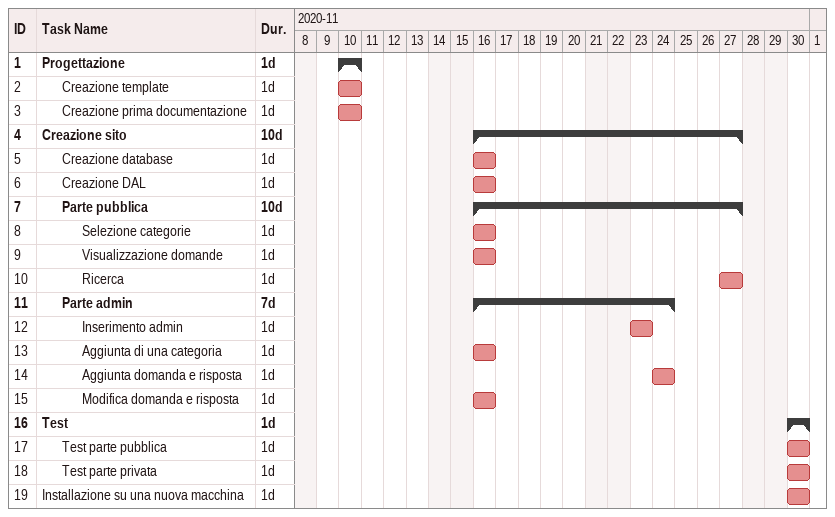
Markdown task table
| ID | Level | Task | Duration | Start | Finish |
|---|---|---|---|---|---|
| 1 | 1 | **Progettazione** | 1d | 2020-11-10 | 2020-11-10 |
| 2 | 2 | Creazione template | 1d | 2020-11-10 | 2020-11-10 |
| 3 | 2 | Creazione prima documentazione | 1d | 2020-11-10 | 2020-11-10 |
| 4 | 1 | **Creazione sito** | 10d | 2020-11-16 | 2020-11-27 |
| 5 | 2 | Creazione database | 1d | 2020-11-16 | 2020-11-16 |
| 6 | 2 | Creazione DAL | 1d | 2020-11-16 | 2020-11-16 |
| 7 | 2 | **Parte pubblica** | 10d | 2020-11-16 | 2020-11-27 |
| 8 | 3 | Selezione categorie | 1d | 2020-11-16 | 2020-11-16 |
| 9 | 3 | Visualizzazione domande | 1d | 2020-11-16 | 2020-11-16 |
| 10 | 3 | Ricerca | 1d | 2020-11-27 | 2020-11-27 |
| 11 | 2 | **Parte admin** | 7d | 2020-11-16 | 2020-11-24 |
| 12 | 3 | Inserimento admin | 1d | 2020-11-23 | 2020-11-23 |
| 13 | 3 | Aggiunta di una categoria | 1d | 2020-11-16 | 2020-11-16 |
| 14 | 3 | Aggiunta domanda e risposta | 1d | 2020-11-24 | 2020-11-24 |
| 15 | 3 | Modifica domanda e risposta | 1d | 2020-11-16 | 2020-11-16 |
| 16 | 1 | **Test** | 1d | 2020-11-30 | 2020-11-30 |
| 17 | 2 | Test parte pubblica | 1d | 2020-11-30 | 2020-11-30 |
| 18 | 2 | Test parte privata | 1d | 2020-11-30 | 2020-11-30 |
| 19 | 1 | Installazione su una nuova macchina | 1d | 2020-11-30 | 2020-11-30 |
